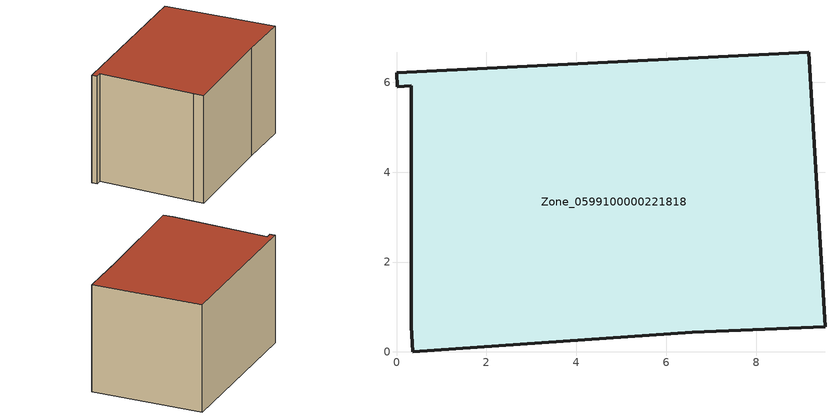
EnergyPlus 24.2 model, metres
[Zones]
Zone_0599100000221818
 floor ground (C_G): 0.36,0 0.33,0.57 0.33,5.92 0.02,5.9 0,6.21 9.17,6.67 9.53,0.56 6.58,0.44 z0
 wall outside (C_F): 9.17,6.67 0,6.21 0.02,5.9 0.33,5.92 0.33,0.57 0.36,0 6.58,0.44 9.53,0.56 9.17,6.67 z0:6.01
 roof outside (C_R): 0.33,0.57 0.36,0 6.58,0.44 9.53,0.56 9.17,6.67 0,6.21 0.02,5.9 0.33,5.92 z6.01
[BUILDING]
Pand.0599100000221818: North Axis=0; Terrain=City; Loads Convergence Tolerance Value=0.04; Temperature Convergence Tolerance Value=0.4; Solar Distribution=FullExterior; Maximum Number of Warmup Days=25; Minimum Number of Warmup Days=1
[Site:Location]
Rotterdam.The.Hague.AP_ZH_NLD Design_Conditions: Latitude=51.96; Longitude=4.45; Time Zone=1; Elevation=-4.5
[SITE:GROUNDTEMPERATURE:BUILDINGSURFACE]
18, 18, 18, 18, 18, 18, 18, 18, 18, 18, 18, 18
[MATERIAL] Thermal Absorptance=0.9; Solar Absorptance=0.7; Visible Absorptance=0.7
Name | Roughness | Thickness | Conductivity | Density | Specific Heat
G.TC.1946-1964 | MediumSmooth | 0.15 | 1 | 540 | 1210
F.TC.1946-1964 | Rough | 0.3 | 0.857143 | 1920 | 840
R.TC.1946-1964 | MediumRough | 0.2 | 0.235294 | 1500 | 1000
[CONSTRUCTION]
C_G: G.TC.1946-1964
C_F: F.TC.1946-1964
C_R: R.TC.1946-1964
[ZONE]
Zone_0599100000221818: Type=1; Multiplier=1; Ceiling Height=Autocalculate; Volume=Autocalculate; Floor Area=autocalculate; Part of Total Floor Area=Yes
[ZONEINFILTRATION:DESIGNFLOWRATE]
Infil_Zone_0599100000221818: Zone or ZoneList or Space or SpaceList=Zone_0599100000221818; Schedule=AlwaysOn; Design Flow Rate Calculation Method=Flow/Area; Flow Rate per Floor Area=0.003; Constant Term Coefficient=1; Temperature Term Coefficient=0; Velocity Term Coefficient=0; Velocity Squared Term Coefficient=0
[HVACTEMPLATE:ZONE:IDEALLOADSAIRSYSTEM]
Zone_0599100000221818: Maximum Heating Supply Air Temperature=50; Minimum Cooling Supply Air Temperature=13; Maximum Heating Supply Air Humidity Ratio=0.0156; Minimum Cooling Supply Air Humidity Ratio=0.0077; Heating Limit=NoLimit; Cooling Limit=NoLimit; Dehumidification Control Type=ConstantSensibleHeatRatio; Cooling Sensible Heat Ratio=0.7; Dehumidification Setpoint=60; Humidification Control Type=None; Humidification Setpoint=30; Outdoor Air Method=None; Outdoor Air Flow Rate per Person=0.00944; Outdoor Air Flow Rate per Zone Floor Area=0; Outdoor Air Flow Rate per Zone=0; Demand Controlled Ventilation Type=None; Outdoor Air Economizer Type=NoEconomizer; Heat Recovery Type=None; Sensible Heat Recovery Effectiveness=0.7; Latent Heat Recovery Effectiveness=0.65
[ZONECONTROL:THERMOSTAT]
ThermostatControl_Zone_0599100000221818: Zone or ZoneList=Zone_0599100000221818; Control Type Schedule=DualSetpointControlType; Control 1=Thermostat_Zone_0599100000221818; Temperature Difference Between Cutout And Setpoint=0
[THERMOSTATSETPOINT:DUALSETPOINT]
Thermostat_Zone_0599100000221818: Heating Setpoint Temperature Schedule=HeatingSetpoint_Zone_0599100000221818; Cooling Setpoint Temperature Schedule=CoolingSetpoint_Zone_0599100000221818
[SCHEDULE:COMPACT]
HeatingSetpoint_Zone_0599100000221818: Through: 12/31, For: AllDays, Until: 24:00, 21
CoolingSetpoint_Zone_0599100000221818: Through: 12/31, For: AllDays, Until: 24:00, 24
DualSetpointControlType: Through: 12/31, For: AllDays, Until: 24:00, 4
AlwaysOn: Through: 12/31, For: AllDays, Until: 24:00, 1
